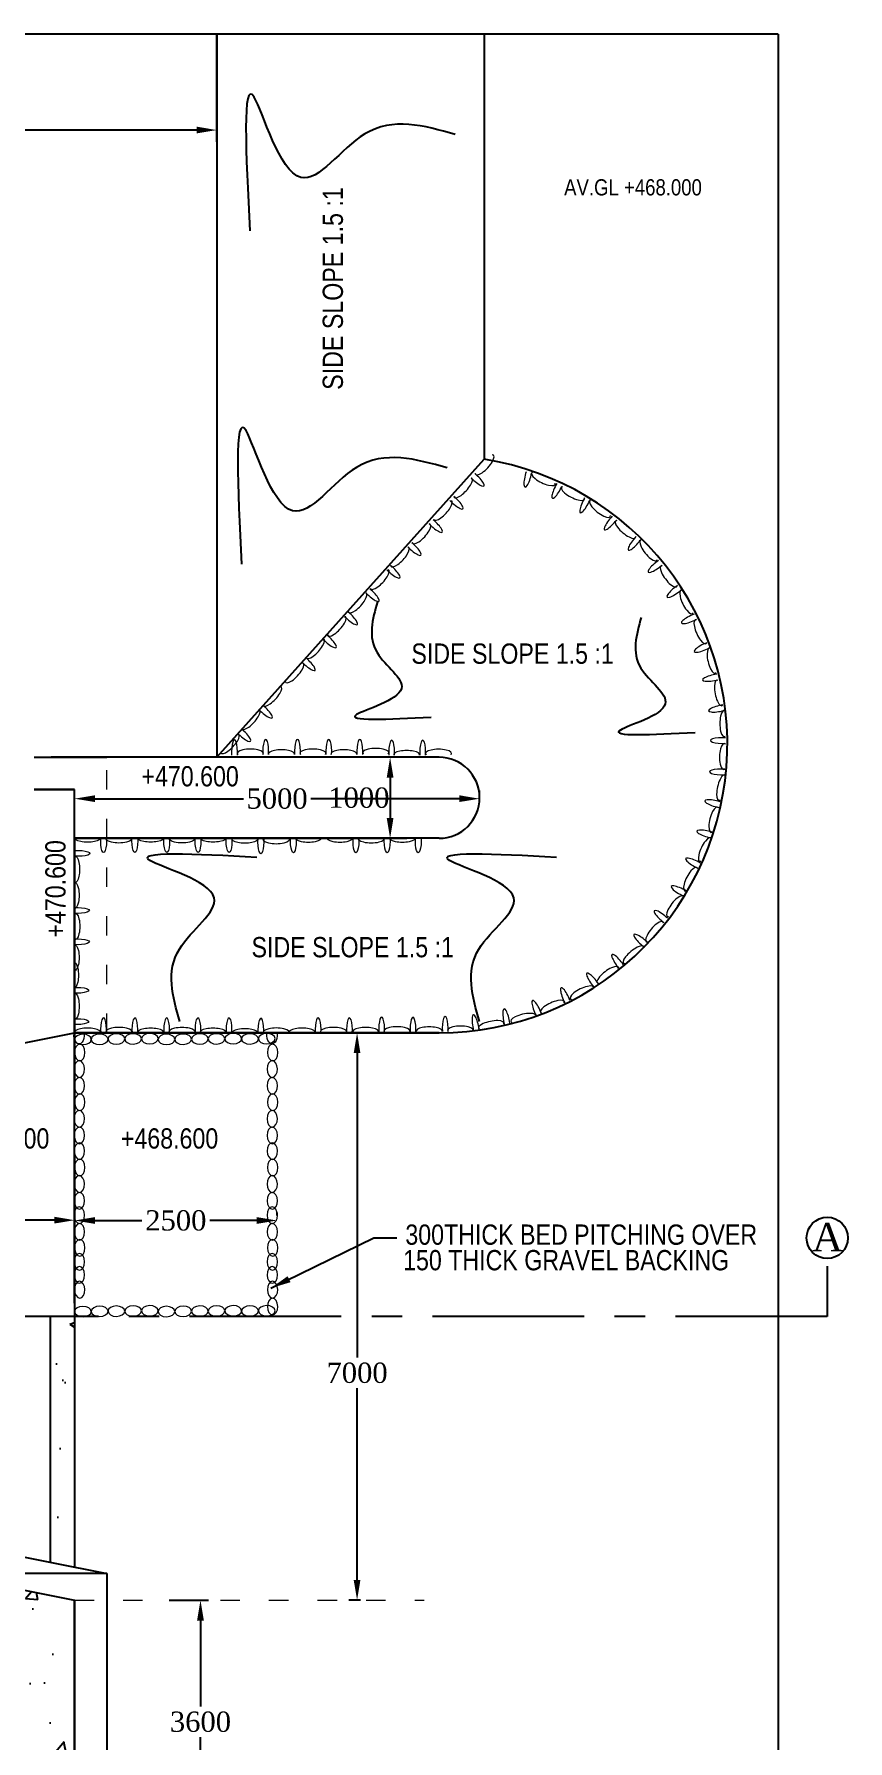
# Model space of a CAD drawing. Header units: millimetres. Extents: x 80 to 6605, y 46 to 2491.
# Drawn here: x 6055 to 6155.5, y 881.4 to 1092 of the extents above; entities that cross this region are included whole.
import ezdxf
from ezdxf.enums import TextEntityAlignment as Align

# ---------------------------------------------------------------- set-up
doc = ezdxf.new("R2010")
doc.units = ezdxf.units.MM
doc.linetypes.add('ACAD_ISO03W100', pattern=[30, 12, -18])
doc.linetypes.add('CENTER', pattern=[2, 1.25, -0.25, 0.25, -0.25])
doc.layers.add('TEXT_GENERAL', color=4, linetype='Continuous')
doc.styles.add('ABADI', font='')
doc.styles.add('ARIAL NARROW', font='ARIALN.TTF')
doc.styles.get("Standard").update_dxf_attribs({"font": 'times.ttf', "height": 2.5})
doc.styles.add('TNR_2.5', font='times.ttf', dxfattribs={"height": 2.5})
doc.styles.get('ABADI').set_extended_font_data('Abadi MT Condensed Light')
doc.dimstyles.get("Standard").update_dxf_attribs({"dimtxt": 0.18, "dimasz": 0.18, "dimexe": 0.18, "dimexo": 0.0625, "dimgap": 0.09, "dimtad": 0, "dimtih": 1, "dimtoh": 1, "dimdec": 4, "dimzin": 0, "dimdsep": 46, "dimtxsty": 'Standard', "dimcen": 0.09, "dimadec": 0, "dimazin": 0, "dimtfac": 1, "dimtdec": 4, "dimtofl": 0, "dimtmove": 0, "dimatfit": 3, "dimfxl": 1, "dimtolj": 1, "dimtzin": 0, "dimarcsym": 0})
doc.dimstyles.new('STYLE_ESH', dxfattribs={"dimtxt": 2.5, "dimasz": 2.5, "dimexe": 1, "dimexo": 0.625, "dimtad": 0, "dimtih": 1, "dimtoh": 1, "dimdec": 0, "dimlfac": 100, "dimzin": 9, "dimdsep": 46, "dimtxsty": 'TNR_2.5', "dimcen": 2.5, "dimadec": 0, "dimazin": 2, "dimtfac": 1, "dimtdec": 0, "dimtofl": 0, "dimtmove": 2, "dimatfit": 3, "dimfxl": 1, "dimarcsym": 0})

# ---------------------------------------------------------------- blocks, each defined once
blk = doc.blocks.new('*D133')
at = {"color": 0, "lineweight": -2, "transparency": 16777216}
for p, q in [((5967.58, 1078.67), (5967.58, 1081.12)), ((6077.58, 1078.67), (6077.58, 1081.12)), ((5970.08, 1080.12), (6017.62, 1080.12)), ((6075.08, 1080.12), (6027.54, 1080.12))]:
    blk.add_line(p, q, dxfattribs=at)
at = {"color": 0, "transparency": 16777216}
for points in [[(5970.08, 1080.54), (5970.08, 1079.71), (5967.58, 1080.12)], [(6075.08, 1080.54), (6075.08, 1079.71), (6077.58, 1080.12)]]:
    blk.add_solid(points, dxfattribs=at)
at = {"layer": 'Defpoints', "color": 0, "transparency": 16777216}
for p in [(6077.58, 1080.12), (5967.58, 1078.04), (6077.58, 1078.04)]:
    blk.add_point(p, dxfattribs=at)
at = {"color": 0, "transparency": 16777216, "insert": (6022.58, 1080.12), "char_height": 2.5, "attachment_point": 5, "style": 'TNR_2.5'}
blk.add_mtext('11000', dxfattribs=at)
blk = doc.blocks.new('*D134')
at = {"color": 0, "lineweight": -2, "transparency": 16777216}
for p, q in [((6060.02, 946.22), (6060.02, 946.59)), ((6062.52, 945.59), (6068.31, 945.59)), ((6082.52, 945.59), (6076.73, 945.59)), ((6085.02, 946.22), (6085.02, 946.59))]:
    blk.add_line(p, q, dxfattribs=at)
at = {"color": 0, "transparency": 16777216}
for points in [[(6062.52, 946.01), (6062.52, 945.18), (6060.02, 945.59)], [(6082.52, 946.01), (6082.52, 945.18), (6085.02, 945.59)]]:
    blk.add_solid(points, dxfattribs=at)
at = {"layer": 'Defpoints', "color": 0, "transparency": 16777216}
for p in [(6060.02, 945.59), (6085.02, 945.59), (6085.02, 945.59)]:
    blk.add_point(p, dxfattribs=at)
at = {"color": 0, "transparency": 16777216, "insert": (6072.52, 945.59), "char_height": 2.5, "attachment_point": 5, "style": 'TNR_2.5'}
blk.add_mtext('2500', dxfattribs=at)
blk = doc.blocks.new('*D135')
at = {"color": 0, "lineweight": -2, "transparency": 16777216}
for p, q in [((6060.02, 994.33), (6060.02, 998.63)), ((6110.02, 998.26), (6110.02, 998.63)), ((6062.52, 997.63), (6080.86, 997.63)), ((6107.52, 997.63), (6089.18, 997.63))]:
    blk.add_line(p, q, dxfattribs=at)
at = {"color": 0, "transparency": 16777216}
for points in [[(6062.52, 998.05), (6062.52, 997.22), (6060.02, 997.63)], [(6107.52, 998.05), (6107.52, 997.22), (6110.02, 997.63)]]:
    blk.add_solid(points, dxfattribs=at)
at = {"layer": 'Defpoints', "color": 0, "transparency": 16777216}
for p in [(6110.02, 997.63), (6110.02, 997.63), (6060.02, 993.71)]:
    blk.add_point(p, dxfattribs=at)
at = {"color": 0, "transparency": 16777216, "insert": (6085.02, 997.63), "char_height": 2.5, "attachment_point": 5, "style": 'TNR_2.5'}
blk.add_mtext('5000', dxfattribs=at)
blk = doc.blocks.new('*D136')
at = {"color": 0, "lineweight": -2, "transparency": 16777216}
for p, q in [((6100.39, 1002.74), (6097.98, 1002.74)), ((6098.98, 1000.24), (6098.98, 995.24)), ((6100.39, 992.74), (6097.98, 992.74))]:
    blk.add_line(p, q, dxfattribs=at)
at = {"color": 0, "transparency": 16777216}
for points in [[(6098.56, 1000.24), (6099.39, 1000.24), (6098.98, 1002.74)], [(6098.56, 995.24), (6099.39, 995.24), (6098.98, 992.74)]]:
    blk.add_solid(points, dxfattribs=at)
at = {"layer": 'Defpoints', "color": 0, "transparency": 16777216}
for p in [(6101.02, 1002.74), (6098.98, 992.74), (6101.02, 992.74)]:
    blk.add_point(p, dxfattribs=at)
at = {"color": 0, "transparency": 16777216, "insert": (6095.12, 997.74), "char_height": 2.5, "attachment_point": 5, "style": 'TNR_2.5'}
blk.add_mtext('1000', dxfattribs=at)
blk = doc.blocks.new('*D248')
at = {"color": 0, "lineweight": -2, "transparency": 16777216}
for p, q in [((6030.02, 946.26), (6030.02, 946.63)), ((6032.52, 945.63), (6040.84, 945.63)), ((6057.52, 945.63), (6049.2, 945.63)), ((6060.02, 946.26), (6060.02, 946.63))]:
    blk.add_line(p, q, dxfattribs=at)
at = {"color": 0, "transparency": 16777216}
for points in [[(6032.52, 946.05), (6032.52, 945.22), (6030.02, 945.63)], [(6057.52, 946.05), (6057.52, 945.22), (6060.02, 945.63)]]:
    blk.add_solid(points, dxfattribs=at)
at = {"layer": 'Defpoints', "color": 0, "transparency": 16777216}
for p in [(6030.02, 945.63), (6060.02, 945.63), (6060.02, 945.63)]:
    blk.add_point(p, dxfattribs=at)
at = {"color": 0, "transparency": 16777216, "insert": (6045.02, 945.63), "char_height": 2.5, "attachment_point": 5, "style": 'TNR_2.5'}
blk.add_mtext('3000', dxfattribs=at)
blk = doc.blocks.new('*D253')
at = {"color": 0, "lineweight": -2, "transparency": 16777216}
for p, q in [((6095.34, 968.74), (6093.9, 968.74)), ((6094.9, 966.24), (6094.9, 928.69)), ((6094.9, 901.24), (6094.9, 924.89)), ((6095.34, 898.74), (6093.9, 898.74))]:
    blk.add_line(p, q, dxfattribs=at)
at = {"color": 0, "transparency": 16777216}
for points in [[(6094.48, 966.24), (6095.31, 966.24), (6094.9, 968.74)], [(6094.48, 901.24), (6095.31, 901.24), (6094.9, 898.74)]]:
    blk.add_solid(points, dxfattribs=at)
at = {"layer": 'Defpoints', "color": 0, "transparency": 16777216}
for p in [(6095.96, 968.74), (6094.9, 898.74), (6095.96, 898.74)]:
    blk.add_point(p, dxfattribs=at)
at = {"color": 0, "transparency": 16777216, "insert": (6094.9, 926.79), "char_height": 2.5, "attachment_point": 5, "style": 'TNR_2.5'}
blk.add_mtext('7000', dxfattribs=at)
blk = doc.blocks.new('*D262')
at = {"color": 0, "lineweight": -2, "transparency": 16777216}
for p, q in [((6071.69, 898.74), (6076.56, 898.74)), ((6075.56, 896.24), (6075.56, 885.64)), ((6075.56, 871.24), (6075.56, 881.85)), ((6073.83, 868.74), (6076.56, 868.74))]:
    blk.add_line(p, q, dxfattribs=at)
at = {"color": 0, "transparency": 16777216}
for points in [[(6075.14, 896.24), (6075.98, 896.24), (6075.56, 898.74)], [(6075.14, 871.24), (6075.98, 871.24), (6075.56, 868.74)]]:
    blk.add_solid(points, dxfattribs=at)
at = {"layer": 'Defpoints', "color": 0, "transparency": 16777216}
for p in [(6071.07, 898.74), (6073.21, 868.74), (6075.56, 868.74)]:
    blk.add_point(p, dxfattribs=at)
at = {"color": 0, "transparency": 16777216, "insert": (6075.56, 883.74), "char_height": 2.5, "attachment_point": 5, "style": 'TNR_2.5'}
blk.add_mtext('3600', dxfattribs=at)

msp = doc.modelspace()

# ---------------------------------------------------------------- hatches: boundary and pattern name
h = msp.add_hatch()
h.set_pattern_fill('AR-CONC', color=0, scale=0.1, style=0)
h.set_pattern_definition([(50, (0, 0), (18.218467, -1.59391), [1.905, -20.955]), (355, (0, 0), (-3.52428, 19.105664), [1.524, -16.764]), (100.451, (1.518, -0.133), (14.69425, 17.51167), [1.619, -17.809]), (46.1842, (0, 5.08), (27.1079, -4.20423), [2.8575, -31.4325]), (96.6356, (2.26, 4.73), (23.74042, 24.74256), [2.4285, -26.7135]), (351.184, (0, 5.08), (23.74046, 24.74251), [2.286, -25.146]), (21, (2.54, 3.81), (15.161488, -10.226552), [1.905, -20.955]), (326, (2.54, 3.81), (6.1802, 18.418797), [1.524, -16.764]), (71.4514, (3.803, 2.958), (21.34165, 8.192286), [1.619, -17.809]), (37.5, (0, 0), (0.30886, 8.455504), [0, -16.5608, 0, -17.018, 0, -16.8275]), (7.5, (0, 0), (6.681966, 10.018057), [0, -9.7028, 0, -16.1798, 0, -6.4135]), (327.5, (-5.664, 0), (13.5590595, -0.5728744), [0, -6.35, 0, -19.812, 0, -26.289]), (317.5, (-8.204, 0), (14.812918, 2.54265), [0, -8.255, 0, -13.1572, 0, -18.669])])
h.paths.add_polyline_path([(5989.51991, 899.74468), (5948.01991, 899.74468), (5948.01991, 897.74468), (5930.01991, 897.74468), (5930.01991, 887.74468), (5989.51991, 887.74468), (6028.33658, 887.74468), (6043.01991, 884.80802), (6043.01991, 868.74468), (6055.01991, 868.74468), (6055.01991, 894.64566), (6029.52481, 899.74468)])
h.paths.add_polyline_path([(6029.52481, 899.74468), (6055.01991, 894.64566), (6055.01991, 868.74468), (6060.01991, 868.74468), (6060.01991, 898.74468), (6030.01991, 904.74468), (5948.01991, 904.74468), (5948.01991, 901.74468), (5948.01991, 899.74468), (5989.51991, 899.74468)])
h.paths.add_polyline_path([(6060.01991, 933.74468), (6057.01991, 933.74468), (6057.01991, 903.4239), (6060.01991, 902.8239)])
h.paths.add_polyline_path([(5920.01991, 932.24468), (5908.01991, 932.24468), (5908.01991, 904.74468), (5920.01991, 904.74468)])
h.paths.add_polyline_path([(5925.01991, 932.24468), (5920.01991, 932.24468), (5920.01991, 904.74468), (5925.01991, 904.74468)])
h.paths.add_polyline_path([(5930.01991, 908.74468), (5944.01991, 908.74468), (5944.01991, 933.74468), (5930.01991, 933.74468)])
h.paths.add_polyline_path([(5930.01991, 908.74468), (5930.01991, 904.74468), (5944.01991, 904.74468), (5944.01991, 908.74468)])
h.paths.add_polyline_path([(5944.01991, 901.74468), (5944.01991, 904.74468), (5930.01991, 904.74468), (5930.01991, 901.74468)])
h.paths.add_polyline_path([(5908.01991, 904.74468), (5908.01991, 901.74468), (5920.01991, 901.74468), (5920.01991, 904.74468)])
h.paths.add_polyline_path([(5925.01991, 904.74468), (5925.01991, 901.74468), (5930.01991, 901.74468), (5930.01991, 904.74468)])
h.paths.add_polyline_path([(5925.01991, 904.74468), (5920.01991, 904.74468), (5920.01991, 901.74468), (5925.01991, 901.74468)])
h.paths.add_polyline_path([(5981.27638, 898.14492), (5989.34506, 898.14492), (5989.34506, 894.34445), (5981.27638, 894.34445)], flags=24)
h.paths.add_polyline_path([(5973.52698, 898.14131), (5981.94894, 898.14131), (5981.94894, 894.34805), (5973.52698, 894.34805)], flags=24)
h.paths.add_polyline_path([(6047.30893, 880.54709), (6055.73088, 880.54709), (6055.73088, 876.75384), (6047.30893, 876.75384)], flags=24)
h.paths.add_polyline_path([(6047.48557, 876.28268), (6055.55424, 876.28268), (6055.55424, 872.48222), (6047.48557, 872.48222)], flags=24)
h.paths.add_polyline_path([(5921.79812, 912.16738), (5930.2417, 912.16738), (5930.2417, 908.37412), (5921.79812, 908.37412)], flags=9)
h.paths.add_polyline_path([(5921.84408, 919.64131), (5930.19574, 919.64131), (5930.19574, 915.84805), (5921.84408, 915.84805)], flags=9)

# ---------------------------------------------------------------- linework, layer by layer
at = {"color": 0}
for p, q in [((6146.87135, 1091.95513), (5813.33297, 1091.95513)), ((6077.58127, 1078.66804), (6077.58127, 1091.95513)), ((6077.58127, 1091.95513), (6077.58127, 1002.74468)), ((6110.58127, 1091.95513), (6110.58127, 1039.50761)), ((6146.87135, 1091.95513), (6146.87135, 824.80614)), ((6077.58127, 1068.60513), (6077.58127, 1002.74468)), ((6077.58127, 1002.74468), (6110.58127, 1039.50761)), ((6055.01991, 1002.74468), (6064.01991, 1002.74468)), ((6105.01991, 1002.74468), (6057.14036, 1002.74468)), ((6060.01991, 998.74468), (6055.01991, 998.74468)), ((6055.01991, 998.74468), (6060.01991, 998.74468)), ((6060.01991, 992.74468), (6060.01991, 998.74468)), ((6060.01991, 968.74468), (6060.01991, 998.74468)), ((6105.01991, 992.74468), (6060.01991, 992.74468)), ((6060.01991, 992.74468), (6101.00836, 992.73882)), ((6060.01991, 992.74468), (6060.01991, 959.14468)), ((6060.01991, 935.39468), (6060.01991, 971.99468)), ((6030.01991, 962.74468), (6060.01991, 968.74468)), ((6105.01991, 968.74468), (6060.01991, 968.74468)), ((6060.01991, 968.74468), (6105.01991, 968.74468)), ((6060.01991, 953.49468), (6060.01991, 933.74468)), ((6060.01991, 950.99468), (6060.01991, 935.99468)), ((6057.01991, 933.74468), (6057.01991, 903.4239)), ((6060.01991, 933.74468), (6060.01991, 902.8239)), ((6030.41599, 908.74468), (6064.01991, 902.0239)), ((6030.01991, 904.74468), (6060.01991, 898.74468)), ((6064.01991, 902.0239), (6064.01991, 864.74468)), ((6060.01991, 898.74468), (6060.01991, 868.74468)), ((6060.01991, 874.74468), (6060.01991, 898.74468))]:
    msp.add_line(p, q, dxfattribs=at)
at = {"color": 0, "linetype": 'CENTER', "ltscale": 15}
msp.add_line((6152.9516, 933.74468), (5818.98127, 933.74468), dxfattribs=at)
msp.add_line((6064.01991, 902.0239), (6037.84748, 902.0239))
at = {"color": 0}
msp.add_circle((6152.9516, 943.44468), 2.54951, dxfattribs=at)
for centre, radius, end in [((6105.01991, 1004.34468), 35.6, 81.012553), ((6105.01991, 997.74468), 5, 90)]:
    msp.add_arc(centre, radius, 270, end, dxfattribs=at)
at = {"color": 0, "lineweight": 5}
for centre, major_axis, ratio, start_param, end_param in [((6110.6536, 1038.82821), (-1.09222, -1.18015), 0.328798741, -0.284518735, 3.426111389), ((6107.98565, 1035.98731), (1.09222, 1.18015), 0.328798741, 3.031898939, 6.392879022), ((6109.46472, 1037.24376), (1.11284, -1.02993), 0.238983774, 4.478047346, 8.088323268), ((6116.01567, 1037.54056), (-0.37415, -1.46941), 0.238983774, 4.478047346, 8.088323268), ((6117.90003, 1037.10241), (-1.44877, 0.69769), 0.328798741, -0.284518735, 3.426111389), ((6119.71633, 1036.03755), (-0.69175, -1.34932), 0.238983774, 4.478047346, 8.088323268), ((6121.55601, 1035.30499), (-1.43093, 0.73359), 0.328798741, -0.284518735, 3.426111389), ((6105.49573, 1033.20734), (1.09222, 1.18015), 0.328798741, 3.031898939, 6.392879022), ((6106.86044, 1034.42983), (1.11284, -1.02993), 0.238983774, 4.478047346, 8.088323268), ((6123.15015, 1034.25884), (-0.69175, -1.34932), 0.238983774, 4.478047346, 8.088323268), ((6124.88976, 1033.41237), (-1.2572, 1.00258), 0.328798741, -0.284518735, 3.426111389), ((6104.29408, 1031.55444), (1.11284, -1.02993), 0.238983774, 4.478047346, 8.088323268), ((6126.42356, 1031.97005), (-0.97465, -1.16156), 0.238983774, 4.478047346, 8.088323268), ((6128.05412, 1030.84648), (-1.23182, 1.03361), 0.328798741, -0.284518735, 3.426111389), ((6102.85687, 1030.3014), (-1.09222, -1.18015), 0.328798741, -0.284518735, 3.426111389), ((6129.37549, 1029.47184), (-0.97465, -1.16156), 0.238983774, 4.478047346, 8.088323268), ((6100.18892, 1027.46049), (1.09222, 1.18015), 0.328798741, 3.031898939, 6.392879022), ((6101.668, 1028.71695), (1.11284, -1.02993), 0.238983774, 4.478047346, 8.088323268), ((6130.88313, 1028.25949), (-1.00258, 1.2572), 0.328798741, -0.284518735, 3.426111389), ((6097.699, 1024.68053), (1.09222, 1.18015), 0.328798741, 3.031898939, 6.392879022), ((6099.06372, 1025.90302), (1.11284, -1.02993), 0.238983774, 4.478047346, 8.088323268), ((6132.05753, 1026.51203), (-1.20869, -0.91555), 0.238983774, 4.478047346, 8.088323268), ((6133.39719, 1025.0538), (-0.97093, 1.2818), 0.328798741, -0.284518735, 3.426111389), ((6096.49736, 1023.02762), (1.11284, -1.02993), 0.238983774, 4.478047346, 8.088323268), ((6134.37955, 1023.41959), (-1.20869, -0.91555), 0.238983774, 4.478047346, 8.088323268), ((6135.57961, 1021.90216), (-0.69769, 1.44877), 0.328798741, -0.284518735, 3.426111389), ((6094.95846, 1021.79798), (1.09222, 1.18015), 0.328798741, 3.031898939, 6.392879022), ((6092.39433, 1018.89416), (-1.09222, -1.18015), 0.328798741, -0.284518735, 3.426111389), ((6093.83154, 1020.1472), (1.11284, -1.02993), 0.238983774, 4.478047346, 8.088323268), ((6136.33572, 1019.93718), (-1.38211, -0.62364), 0.238983774, 4.478047346, 8.088323268), ((6137.3173, 1018.21741), (-0.66136, 1.46571), 0.328798741, -0.284518735, 3.426111389), ((6089.72809, 1016.14656), (1.09222, 1.18015), 0.328798741, 3.031898939, 6.392879022), ((6091.20545, 1017.30971), (1.11284, -1.02993), 0.238983774, 4.478047346, 8.088323268), ((6088.60117, 1014.49578), (1.11284, -1.02993), 0.238983774, 4.478047346, 8.088323268), ((6137.91139, 1016.40557), (-1.38211, -0.62364), 0.238983774, 4.478047346, 8.088323268), ((6138.7437, 1014.65915), (-0.35782, 1.5677), 0.328798741, -0.284518735, 3.426111389), ((6087.17305, 1013.15012), (-1.09222, -1.18015), 0.328798741, -0.284518735, 3.426111389), ((6139.04361, 1012.57518), (-1.48623, -0.30046), 0.238983774, 4.478047346, 8.088323268), ((6084.43578, 1010.27922), (1.09222, 1.18015), 0.328798741, 3.031898939, 6.392879022), ((6139.61789, 1010.68011), (-0.31863, 1.57613), 0.328798741, -0.284518735, 3.426111389), ((6081.76787, 1007.39653), (1.09222, 1.18015), 0.328798741, 3.031898939, 6.392879022), ((6083.30886, 1008.62843), (1.11284, -1.02993), 0.238983774, 4.478047346, 8.088323268), ((6139.79391, 1008.78151), (-1.48623, -0.30046), 0.238983774, 4.478047346, 8.088323268), ((6140.21674, 1006.89366), (0, 1.60801), 0.328798741, -0.284518735, 3.426111389), ((6079.206, 1004.415), (1.09222, 1.18015), 0.328798741, 3.031898939, 6.392879022), ((6079.76157, 1003.36577), (0, 1.5163), 0.238983774, 4.478047346, 8.088323268), ((6080.64095, 1005.74575), (1.11284, -1.02993), 0.238983774, 4.478047346, 8.088323268), ((6083.61504, 1003.43535), (0, 1.5163), 0.238983774, 4.478047346, 8.088323268), ((6087.53976, 1003.43535), (0, 1.5163), 0.238983774, 4.478047346, 8.088323268), ((6091.40598, 1003.43535), (0, 1.5163), 0.238983774, 4.478047346, 8.088323268), ((6095.2401, 1003.43535), (0, 1.5163), 0.238983774, 4.478047346, 8.088323268), ((6099.17033, 1003.33574), (0, 1.5163), 0.238983774, 4.478047346, 8.088323268), ((6103.00445, 1003.33574), (0, 1.5163), 0.238983774, 4.478047346, 8.088323268), ((6140.0454, 1004.7952), (-1.51583, 0.0378), 0.238983774, 4.478047346, 8.088323268), ((6140.18359, 1002.81985), (0.04008, 1.60751), 0.328798741, -0.284518735, 3.426111389), ((6081.71921, 1003.23166), (1.60801, 0), 0.328798741, -0.284518735, 3.426111389), ((6085.56278, 1003.14114), (-1.60801, 0), 0.328798741, 3.031898939, 6.392879022), ((6089.4356, 1003.23166), (1.60801, 0), 0.328798741, -0.284518735, 3.426111389), ((6093.26312, 1003.14114), (-1.60801, 0), 0.328798741, 3.031898939, 6.392879022), ((6097.19774, 1003.30124), (1.60801, 0), 0.328798741, -0.284518735, 3.426111389), ((6101.02746, 1003.04153), (-1.60801, 0), 0.328798741, 3.031898939, 6.392879022), ((6104.96209, 1003.20164), (1.60801, 0), 0.328798741, -0.284518735, 3.426111389), ((6139.93272, 1000.92969), (-1.51583, 0.0378), 0.238983774, 4.478047346, 8.088323268), ((6139.92486, 998.99508), (0.35782, 1.5677), 0.328798741, -0.284518735, 3.426111389), ((6139.29087, 996.98737), (-1.46941, 0.37415), 0.238983774, 4.478047346, 8.088323268), ((6138.98604, 995.03079), (0.39678, 1.55829), 0.328798741, -0.284518735, 3.426111389), ((6138.32086, 993.24384), (-1.46941, 0.37415), 0.238983774, 4.478047346, 8.088323268), ((6137.88271, 991.35949), (0.69769, 1.44877), 0.328798741, -0.284518735, 3.426111389), ((6136.81785, 989.54319), (-1.34932, 0.69175), 0.238983774, 4.478047346, 8.088323268), ((6136.08529, 987.7035), (0.73359, 1.43093), 0.328798741, -0.284518735, 3.426111389), ((6134.19267, 984.36976), (1.00258, 1.2572), 0.328798741, -0.284518735, 3.426111389), ((6135.03914, 986.10937), (-1.34932, 0.69175), 0.238983774, 4.478047346, 8.088323268), ((6132.75035, 982.83595), (-1.16156, 0.97465), 0.238983774, 4.478047346, 8.088323268), ((6131.62678, 981.2054), (1.03361, 1.23182), 0.328798741, -0.284518735, 3.426111389), ((6129.03979, 978.37639), (1.2572, 1.00258), 0.328798741, -0.284518735, 3.426111389), ((6130.25214, 979.88403), (-1.16156, 0.97465), 0.238983774, 4.478047346, 8.088323268), ((6127.29233, 977.20198), (-0.91555, 1.20869), 0.238983774, 4.478047346, 8.088323268), ((6124.19989, 974.87997), (-0.91555, 1.20869), 0.238983774, 4.478047346, 8.088323268), ((6125.8341, 975.86233), (1.2818, 0.97093), 0.328798741, -0.284518735, 3.426111389), ((6117.18587, 971.34813), (-0.62364, 1.38211), 0.238983774, 4.478047346, 8.088323268), ((6118.99771, 971.94221), (1.46571, 0.66136), 0.328798741, -0.284518735, 3.426111389), ((6120.71747, 972.92379), (-0.62364, 1.38211), 0.238983774, 4.478047346, 8.088323268), ((6122.68245, 973.67991), (1.44877, 0.69769), 0.328798741, -0.284518735, 3.426111389), ((6063.59524, 969.09677), (0, 1.5163), 0.238983774, 4.478047346, 8.088323268), ((6090.08844, 969.09677), (0, 1.5163), 0.238983774, 4.478047346, 8.088323268), ((6097.93328, 969.17162), (0, 1.5163), 0.238983774, 4.478047346, 8.088323268), ((6101.80041, 969.15532), (0, 1.5163), 0.238983774, 4.478047346, 8.088323268), ((6105.77812, 969.24646), (0, 1.5163), 0.238983774, 4.478047346, 8.088323268), ((6109.5618, 969.46561), (-0.30046, 1.48623), 0.238983774, 4.478047346, 8.088323268), ((6113.35548, 970.21591), (-0.30046, 1.48623), 0.238983774, 4.478047346, 8.088323268), ((6115.43944, 970.51582), (1.5677, 0.35782), 0.328798741, -0.284518735, 3.426111389), ((6061.61826, 968.80256), (-1.60801, 0), 0.328798741, 3.031898939, 6.392879022), ((6065.49108, 968.89309), (1.60801, 0), 0.328798741, -0.284518735, 3.426111389), ((6067.46237, 969.08048), (0, 1.5163), 0.238983774, 4.478047346, 8.088323268), ((6069.41011, 968.78627), (-1.60801, 0), 0.328798741, 3.031898939, 6.392879022), ((6071.38709, 969.08048), (0, 1.5163), 0.238983774, 4.478047346, 8.088323268), ((6073.28293, 968.8768), (1.60801, 0), 0.328798741, -0.284518735, 3.426111389), ((6075.25331, 969.08048), (0, 1.5163), 0.238983774, 4.478047346, 8.088323268), ((6077.11044, 968.78627), (-1.60801, 0), 0.328798741, 3.031898939, 6.392879022), ((6079.08743, 969.08048), (0, 1.5163), 0.238983774, 4.478047346, 8.088323268), ((6081.04791, 968.72772), (-1.60801, 0), 0.328798741, 3.031898939, 6.392879022), ((6083.0249, 969.02193), (0, 1.5163), 0.238983774, 4.478047346, 8.088323268), ((6084.92073, 968.81825), (1.60801, 0), 0.328798741, -0.284518735, 3.426111389), ((6088.11145, 968.80256), (-1.60801, 0), 0.328798741, 3.031898939, 6.392879022), ((6091.98427, 968.89309), (1.60801, 0), 0.328798741, -0.284518735, 3.426111389), ((6093.95557, 969.08048), (0, 1.5163), 0.238983774, 4.478047346, 8.088323268), ((6095.95629, 968.87741), (-1.60801, 0), 0.328798741, 3.031898939, 6.392879022), ((6099.82911, 968.96793), (1.60801, 0), 0.328798741, -0.284518735, 3.426111389), ((6103.80114, 968.95225), (-1.60801, 0), 0.328798741, 3.031898939, 6.392879022), ((6107.67396, 969.04278), (1.60801, 0), 0.328798741, -0.284518735, 3.426111389), ((6111.46041, 969.64163), (1.57613, 0.31863), 0.328798741, -0.284518735, 3.426111389)]:
    msp.add_ellipse(centre, major_axis=major_axis, ratio=ratio, start_param=start_param, end_param=end_param, dxfattribs=at)
at = {"color": 0, "lineweight": 5, "extrusion": (0, 0, -1)}
for centre, major_axis, ratio, start_param, end_param in [((6061.62368, 992.78305), (-1.60801, 0), 0.328798741, 3.031898939, 6.392879022), ((6063.60067, 992.48884), (0, -1.5163), 0.238983774, 4.478047346, 8.088323268), ((6065.4965, 992.69252), (1.60801, 0), 0.328798741, -0.284518735, 3.426111389), ((6067.46779, 992.50513), (0, -1.5163), 0.238983774, 4.478047346, 8.088323268), ((6069.41553, 992.79934), (-1.60801, 0), 0.328798741, 3.031898939, 6.392879022), ((6071.39252, 992.50513), (0, -1.5163), 0.238983774, 4.478047346, 8.088323268), ((6073.28835, 992.70882), (1.60801, 0), 0.328798741, -0.284518735, 3.426111389), ((6075.25874, 992.50513), (0, -1.5163), 0.238983774, 4.478047346, 8.088323268), ((6077.11587, 992.79934), (-1.60801, 0), 0.328798741, 3.031898939, 6.392879022), ((6079.09286, 992.50513), (0, -1.5163), 0.238983774, 4.478047346, 8.088323268), ((6081.04419, 992.65437), (-1.60801, 0), 0.328798741, 3.031898939, 6.392879022), ((6083.02118, 992.36016), (0, -1.5163), 0.238983774, 4.478047346, 8.088323268), ((6084.91701, 992.56384), (1.60801, 0), 0.328798741, -0.284518735, 3.426111389), ((6087.02857, 992.47496), (0, -1.5163), 0.238983774, 4.478047346, 8.088323268), ((6088.8857, 992.76917), (-1.60801, 0), 0.328798741, 3.031898939, 6.392879022), ((6092.78118, 992.76917), (-1.60801, 0), 0.328798741, 3.031898939, 6.392879022), ((6094.75816, 992.47496), (0, -1.5163), 0.238983774, 4.478047346, 8.088323268), ((6096.654, 992.67864), (1.60801, 0), 0.328798741, -0.284518735, 3.426111389), ((6098.62438, 992.47496), (0, -1.5163), 0.238983774, 4.478047346, 8.088323268), ((6100.48152, 992.76917), (-1.60801, 0), 0.328798741, 3.031898939, 6.392879022), ((6102.4585, 992.47496), (0, -1.5163), 0.238983774, 4.478047346, 8.088323268), ((6060.40248, 990.88499), (1.5163, 0), 0.238983774, 4.478047346, 8.088323268), ((6060.10827, 988.908), (0, -1.60801), 0.328798741, 3.031898939, 6.392879022), ((6060.04089, 985.70456), (0, -1.60801), 0.328798741, 3.031898939, 6.392879022), ((6060.3351, 983.84742), (1.5163, 0), 0.238983774, 4.478047346, 8.088323268), ((6060.13142, 981.87704), (0, 1.60801), 0.328798741, -0.284518735, 3.426111389), ((6060.3351, 979.9812), (1.5163, 0), 0.238983774, 4.478047346, 8.088323268), ((6060.04089, 978.03039), (0, -1.60801), 0.328798741, 3.031898939, 6.392879022), ((6059.9633, 975.85171), (0, -1.60801), 0.328798741, 3.031898939, 6.392879022), ((6060.25751, 973.99458), (1.5163, 0), 0.238983774, 4.478047346, 8.088323268), ((6060.05382, 972.0242), (0, 1.60801), 0.328798741, -0.284518735, 3.426111389), ((6060.25751, 970.12836), (1.5163, 0), 0.238983774, 4.478047346, 8.088323268)]:
    msp.add_ellipse(centre, major_axis=major_axis, ratio=ratio, start_param=start_param, end_param=end_param, dxfattribs=at)
at = {"color": 0}
for points in [[(6107.01773, 1079.57638), (6095.84315, 1079.63895), (6087.94472, 1074.27028), (6082.19585, 1084.17284), (6081.656, 1067.69258)], [(6106.00923, 1038.44397), (6094.83466, 1038.50655), (6086.93623, 1033.13787), (6081.18735, 1043.04043), (6080.64751, 1026.56017)], [(6097.41168, 1021.9101), (6097.37663, 1015.65234), (6100.38309, 1011.22922), (6094.83766, 1008.00985), (6104.0666, 1007.70754)], [(6129.9796, 1020.00497), (6129.94455, 1013.74721), (6132.95101, 1009.32409), (6127.40558, 1006.10472), (6136.63453, 1005.80241)], [(6073.00331, 970.14689), (6072.95325, 979.08654), (6077.24819, 985.40529), (6069.32614, 990.00439), (6082.51035, 990.43627)], [(6109.99606, 970.14689), (6109.946, 979.08654), (6114.24094, 985.40529), (6106.31889, 990.00439), (6119.5031, 990.43627)]]:
    msp.add_spline(points, degree=3, dxfattribs=at)
at = {"layer": 'TEXT_GENERAL', "color": 0, "linetype": 'ACAD_ISO03W100', "lineweight": 5, "ltscale": 0.2}
for p, q in [((6064.01991, 968.74468), (6064.01991, 1002.74468)), ((6060.01991, 898.74468), (6103.17175, 898.74468))]:
    msp.add_line(p, q, dxfattribs=at)
at = {"layer": 'TEXT_GENERAL', "color": 0, "lineweight": 5, "extrusion": (0, 0, -1)}
for centre, end_param in [((6060.57383, 968.42809), 8.097011266), ((6084.3948, 968.42809), 8.102935829)]:
    msp.add_ellipse(centre, major_axis=(0.0119, -1.03121), ratio=0.621728248, start_param=4.477787339, end_param=end_param, dxfattribs=at)
for centre, major_axis in [((6063.11355, 967.95211), (1.03121, 0.0119)), ((6065.17596, 967.97591), (1.03121, 0.0119)), ((6067.23839, 967.99606), (1.03121, 0.0119)), ((6069.3008, 968.01987), (1.03121, 0.0119)), ((6073.42562, 967.95646), (1.03121, 0.0119)), ((6075.48805, 967.97812), (1.03121, 0.0119)), ((6077.55048, 967.99934), (1.03121, 0.0119)), ((6079.61292, 968.01987), (1.03121, 0.0119)), ((6081.67533, 967.99606), (1.03121, 0.0119)), ((6083.73774, 968.01987), (1.03121, 0.0119)), ((6060.66104, 966.31738), (0.0119, -1.03121)), ((6061.05111, 967.93135), (1.03121, 0.0119)), ((6071.36321, 967.93266), (1.03121, 0.0119)), ((6084.48202, 966.31738), (0.0119, -1.03121)), ((6060.59763, 964.27995), (0.0119, -1.03121)), ((6084.41861, 964.27995), (0.0119, -1.03121)), ((6060.61929, 962.21752), (0.0119, -1.03121)), ((6084.44027, 962.21752), (0.0119, -1.03121)), ((6060.66104, 960.18627), (0.0119, -1.03121)), ((6084.48202, 960.18627), (0.0119, -1.03121)), ((6060.59763, 958.14884), (0.0119, -1.03121)), ((6084.41861, 958.14884), (0.0119, -1.03121)), ((6060.61929, 956.08641), (0.0119, -1.03121)), ((6084.44027, 956.08641), (0.0119, -1.03121)), ((6060.61929, 954.16233), (0.0119, -1.03121)), ((6084.44027, 954.16233), (0.0119, -1.03121)), ((6060.66104, 952.13108), (0.0119, -1.03121)), ((6084.48202, 952.13108), (0.0119, -1.03121)), ((6060.59763, 950.09365), (0.0119, -1.03121)), ((6084.41861, 950.09365), (0.0119, -1.03121)), ((6060.61929, 948.03122), (0.0119, -1.03121)), ((6084.44027, 948.03122), (0.0119, -1.03121)), ((6060.59763, 946.24914), (0.0119, -1.03121)), ((6084.41861, 946.24914), (0.0119, -1.03121)), ((6060.61929, 944.18671), (0.0119, -1.03121)), ((6084.44027, 944.18671), (0.0119, -1.03121)), ((6060.61929, 940.49183), (0.0119, -1.03121)), ((6060.66104, 942.2228), (0.0119, -1.03121)), ((6084.44027, 940.49183), (0.0119, -1.03121)), ((6084.48202, 942.2228), (0.0119, -1.03121)), ((6060.61929, 938.87389), (0.0119, -1.03121)), ((6084.44027, 938.87389), (0.0119, -1.03121)), ((6060.64051, 937.05824), (0.0119, -1.03121)), ((6084.46149, 937.05824), (0.0119, -1.03121)), ((6061.05111, 934.36051), (1.03121, 0.0119)), ((6063.11355, 934.38127), (1.03121, 0.0119)), ((6065.17596, 934.40508), (1.03121, 0.0119)), ((6067.23839, 934.42523), (1.03121, 0.0119)), ((6069.3008, 934.44903), (1.03121, 0.0119)), ((6071.36321, 934.36182), (1.03121, 0.0119)), ((6073.42562, 934.38563), (1.03121, 0.0119)), ((6075.48805, 934.40728), (1.03121, 0.0119)), ((6077.55048, 934.4285), (1.03121, 0.0119)), ((6079.61292, 934.44903), (1.03121, 0.0119)), ((6081.67533, 934.42523), (1.03121, 0.0119)), ((6083.73774, 934.44903), (1.03121, 0.0119)), ((6084.46149, 934.97577), (0.0119, -1.03121))]:
    msp.add_ellipse(centre, major_axis=major_axis, ratio=0.621728248, dxfattribs=at)

# ---------------------------------------------------------------- texts
at = {"color": 0, "ltscale": 0.5, "style": 'ABADI'}
msp.add_text('AV.GL +468.000', height=2, dxfattribs=at).set_placement((6120.4667, 1072.05455))
at = {"color": 0, "insert": (6151.08665, 945.29774), "char_height": 3.5, "width": 4.365, "attachment_point": 1}
msp.add_mtext('A', dxfattribs=at)
at = {"layer": 'TEXT_GENERAL', "color": 0, "lineweight": 5, "style": 'ARIAL NARROW'}
msp.add_text('SIDE SLOPE 1.5 :1', height=2.5, rotation=90, dxfattribs=at).set_placement((6093.90193, 1073.06997), align=Align.BOTTOM_RIGHT)
for p in [(6126.59696, 1013.52916), (6106.86111, 977.31569)]:
    msp.add_text('SIDE SLOPE 1.5 :1', height=2.5, dxfattribs=at).set_placement(p, align=Align.BOTTOM_RIGHT)
for s, p in [('+470.600', (6074.28287, 1000.39891)), ('+468.600', (6050.8925, 955.71578)), ('+468.600', (6071.74423, 955.71578))]:
    msp.add_text(s, height=2.5, dxfattribs=at).set_placement(p, align=Align.MIDDLE)
msp.add_text('+470.600', height=2.5, rotation=90, dxfattribs=at).set_placement((6057.65119, 986.50319), align=Align.MIDDLE)
for s, p in [('300THICK BED PITCHING OVER', (6100.85706, 945.09902)), ('150 THICK GRAVEL BACKING', (6100.58232, 941.949))]:
    msp.add_text(s, height=2.5, dxfattribs=at).set_placement(p, align=Align.TOP_LEFT)

# ---------------------------------------------------------------- dimensions: what is measured, and where the dimension line sits
at = {"color": 0}
for base, p1, p2, picture, middle in [((6077.58127, 1080.12284), (5967.58127, 1078.04304), (6077.58127, 1078.04304), '*D133', (6022.58127, 1080.12284)), ((6110.01991, 997.6346), (6060.01991, 993.70661), (6110.01991, 997.6346), '*D135', (6085.01991, 997.6346)), ((6060.01991, 945.63448), (6030.01991, 945.63448), (6060.01991, 945.63448), '*D248', (6045.01991, 945.63448)), ((6085.01991, 945.59473), (6060.01991, 945.59473), (6085.01991, 945.59473), '*D134', (6072.51991, 945.59473))]:
    dim = msp.add_linear_dim(base=base, p1=p1, p2=p2, dimstyle='STYLE_ESH', dxfattribs=at)
    dim.commit()
    dim.dimension.update_dxf_attribs({"geometry": picture, "text_midpoint": middle})
for base, p1, p2, text, picture, middle in [((6098.97685, 992.74468), (6101.01808, 1002.73881), (6101.01808, 992.74468), '1000', '*D136', (6095.12109, 997.74175)), ((6075.56138, 868.74468), (6071.06555, 898.74468), (6073.20642, 868.74468), '3600', '*D262', (6075.56138, 883.74468))]:
    dim = msp.add_linear_dim(base=base, p1=p1, p2=p2, angle=90, text=text, dimstyle='STYLE_ESH', dxfattribs=at)
    dim.commit()
    dim.dimension.update_dxf_attribs({"geometry": picture, "text_midpoint": middle})
dim = msp.add_linear_dim(base=(6094.89746, 898.74468), p1=(6095.96296, 968.74468), p2=(6095.96296, 898.74468), angle=90, dimstyle='STYLE_ESH', dxfattribs=at)
dim.commit()
dim.dimension.update_dxf_attribs({"geometry": '*D253', "text_midpoint": (6094.89746, 926.78922), "dimtype": 160})

# ---------------------------------------------------------------- leaders
for points, dimstyle, override in [([(6084.25296, 937.25145), (6096.95928, 943.44523), (6099.78682, 943.44523)], 'STYLE_ESH', {"dimgap": 0.625, "dimtad": 0}), ([(6152.9516, 939.94468), (6152.9516, 933.74468)], 'Standard', {"dimgap": 0.09, "dimtad": 0})]:
    msp.add_leader(points, dimstyle=dimstyle, override=override, dxfattribs=at)

doc.saveas('drawing.dxf')
